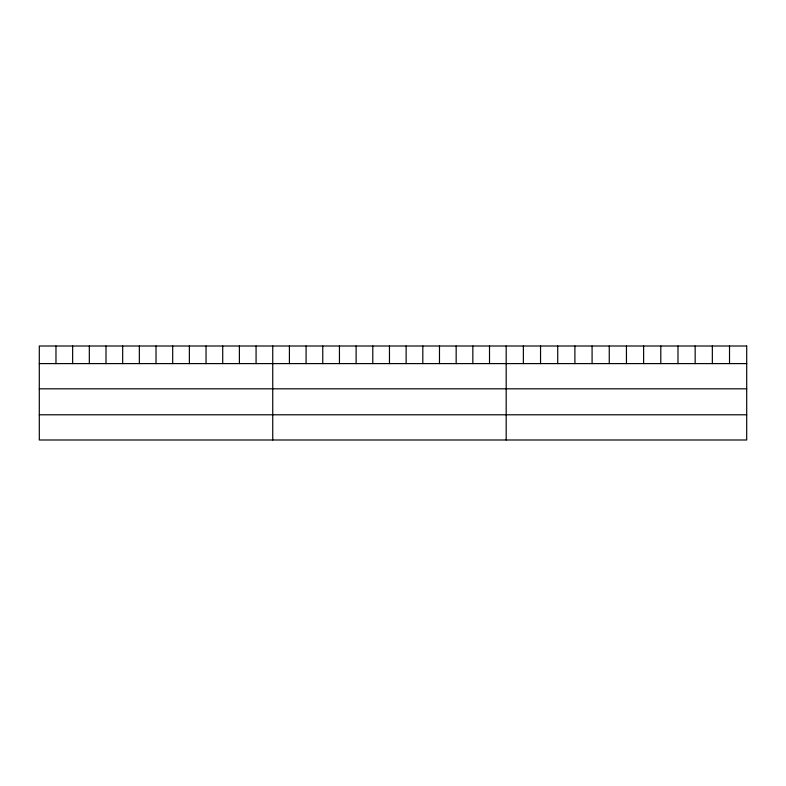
<?xml version="1.0" encoding="UTF-8"?>
<svg xmlns="http://www.w3.org/2000/svg" width="786" height="786" viewBox="0 0 786 786"><rect width="100%" height="100%" fill="white"/><g stroke="black" fill="none" stroke-linecap="round" stroke-linejoin="round"><path stroke-width="1.18" d="M39.3 363.604L746.7 363.604M39.3 388.815L746.7 388.815M39.3 414.792L746.7 414.792M729.516 346.007L729.516 363.604M712.342 346.007L712.342 363.604M695.158 346.007L695.158 363.604M677.984 346.007L677.984 363.604M660.8 346.007L660.8 363.604M643.626 346.007L643.626 363.604M626.442 346.007L626.442 363.604M609.258 346.007L609.258 363.604M592.084 346.007L592.084 363.604M574.9 346.007L574.9 363.604M557.726 346.007L557.726 363.604M540.542 346.007L540.542 363.604M523.368 346.007L523.368 363.604M506.184 346.007L506.184 439.993M489.511 346.007L489.511 363.604M472.838 346.007L472.838 363.604M456.165 346.007L456.165 363.604M439.482 346.007L439.482 363.604M422.809 346.007L422.809 363.604M406.136 346.007L406.136 363.604M389.463 346.007L389.463 363.604M372.79 346.007L372.79 363.604M356.117 346.007L356.117 363.604M339.444 346.007L339.444 363.604M322.761 346.007L322.761 363.604M306.088 346.007L306.088 363.604M289.415 346.007L289.415 363.604M272.742 346.007L272.742 439.993M256.069 346.007L256.069 363.604M239.396 346.007L239.396 363.604M222.723 346.007L222.723 363.604M206.04 346.007L206.04 363.604M189.367 346.007L189.367 363.604M172.694 346.007L172.694 363.604M156.021 346.007L156.021 363.604M139.348 346.007L139.348 363.604M122.675 346.007L122.675 363.604M106.002 346.007L106.002 363.604M89.319 346.007L89.319 363.604M72.646 346.007L72.646 363.604M55.973 346.007L55.973 363.604M746.7 346.007L39.3 346.007L39.3 439.993L746.7 439.993L746.7 346.007"/></g></svg>
